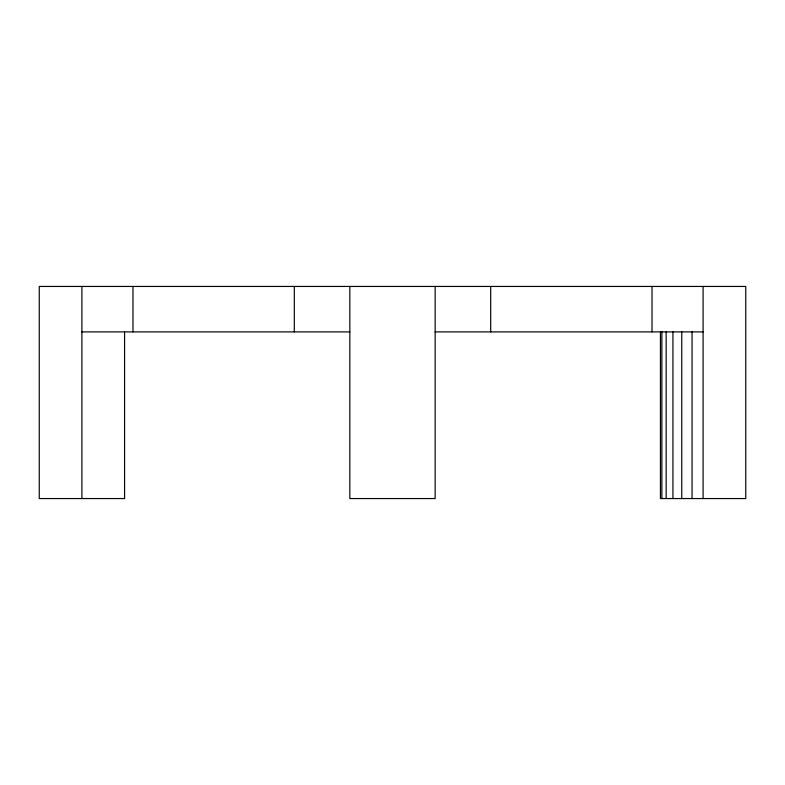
<?xml version="1.0" encoding="UTF-8"?>
<svg xmlns="http://www.w3.org/2000/svg" width="785" height="785" viewBox="0 0 785 785"><rect width="100%" height="100%" fill="white"/><g stroke="black" fill="none" stroke-linecap="round" stroke-linejoin="round"><path stroke-width="1.18" d="M81.905 331.898L349.845 331.898M435.155 331.898L703.095 331.898M703.095 286.447L703.095 498.553M692.056 331.898L692.056 498.553M681.763 331.898L681.763 498.553M672.931 331.898L672.931 498.553M666.151 331.898L666.151 498.553M661.892 331.898L661.892 498.553M660.43 331.898L660.43 498.553L745.75 498.553L745.75 286.447L39.25 286.447L39.25 498.553L124.57 498.553L124.57 331.898M652.021 286.447L652.021 331.898M490.694 286.447L490.694 331.898M435.155 286.447L435.155 498.553L349.845 498.553L349.845 286.447M294.306 286.447L294.306 331.898M132.979 286.447L132.979 331.898M81.905 286.447L81.905 498.553"/></g></svg>
